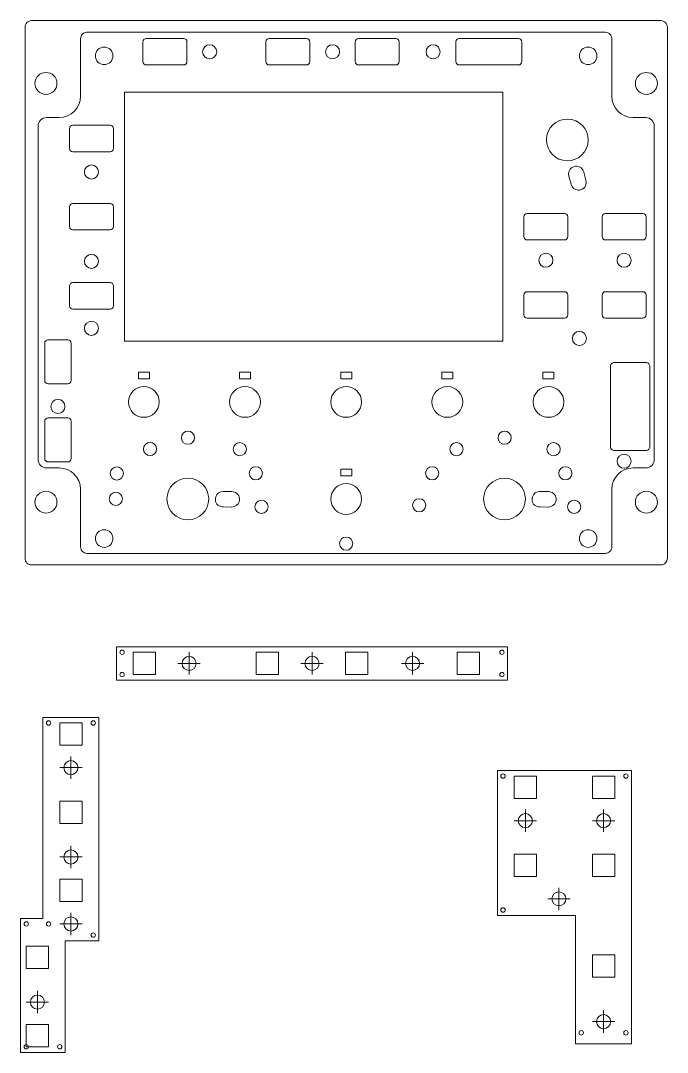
# Model space of a CAD drawing. Header units: millimetres. Extents: x -247 to 664, y -96 to 204.
# Drawn here: x 225.9 to 372.9, y -96.2 to 138.5 of the extents above; entities that cross this region are included whole.
import ezdxf

# ---------------------------------------------------------------- set-up
doc = ezdxf.new("R2010")
doc.units = ezdxf.units.MM
doc.header["$MEASUREMENT"] = 0
doc.layers.add('Master Desktop', color=7, linetype='Continuous', plot=False)

msp = doc.modelspace()

# ---------------------------------------------------------------- linework, layer by layer
at = {"layer": 'Master Desktop', "lineweight": 9}
for points in [[(249.4916, 65.5786), (335.4916, 65.5786), (335.4916, 122.1786), (249.4916, 122.1786), (249.4916, 65.5786)], [(252.6468, 56.9766), (255.1468, 56.9766), (255.1468, 58.4766), (252.6468, 58.4766), (252.6468, 56.9766)], [(275.6468, 56.9766), (278.1468, 56.9766), (278.1468, 58.4766), (275.6468, 58.4766), (275.6468, 56.9766)], [(298.6468, 56.9766), (301.1468, 56.9766), (301.1468, 58.4766), (298.6468, 58.4766), (298.6468, 56.9766)], [(321.6468, 56.9766), (324.1468, 56.9766), (324.1468, 58.4766), (321.6468, 58.4766), (321.6468, 56.9766)], [(344.6468, 56.9766), (347.1468, 56.9766), (347.1468, 58.4766), (344.6468, 58.4766), (344.6468, 56.9766)], [(298.6468, 34.8965), (301.1468, 34.8965), (301.1468, 36.3965), (298.6468, 36.3965), (298.6468, 34.8965)], [(247.6818, -11.5757), (336.5818, -11.5757), (336.5818, -3.9557), (247.6818, -3.9557), (247.6818, -11.5757)], [(251.4918, -10.3057), (256.5718, -10.3057), (256.5718, -5.2257), (251.4918, -5.2257), (251.4918, -10.3057)], [(279.4318, -10.3057), (284.5118, -10.3057), (284.5118, -5.2257), (279.4318, -5.2257), (279.4318, -10.3057)], [(299.7518, -10.3057), (304.8318, -10.3057), (304.8318, -5.2257), (299.7518, -5.2257), (299.7518, -10.3057)], [(325.1518, -10.3057), (330.2318, -10.3057), (330.2318, -5.2257), (325.1518, -5.2257), (325.1518, -10.3057)], [(234.7702, -26.3925), (239.8502, -26.3925), (239.8502, -21.3125), (234.7702, -21.3125), (234.7702, -26.3925)], [(338.0961, -38.4574), (343.1761, -38.4574), (343.1761, -33.3774), (338.0961, -33.3774), (338.0961, -38.4574)], [(355.8761, -38.4574), (360.9561, -38.4574), (360.9561, -33.3774), (355.8761, -33.3774), (355.8761, -38.4574)], [(234.7702, -44.1725), (239.8502, -44.1725), (239.8502, -39.0925), (234.7702, -39.0925), (234.7702, -44.1725)], [(338.0961, -56.2374), (343.1761, -56.2374), (343.1761, -51.1574), (338.0961, -51.1574), (338.0961, -56.2374)], [(355.8761, -56.2374), (360.9561, -56.2374), (360.9561, -51.1574), (355.8761, -51.1574), (355.8761, -56.2374)], [(234.7702, -61.9525), (239.8502, -61.9525), (239.8502, -56.8725), (234.7702, -56.8725), (234.7702, -61.9525)], [(227.1502, -77.1925), (232.2302, -77.1925), (232.2302, -72.1125), (227.1502, -72.1125), (227.1502, -77.1925)], [(355.8761, -79.0974), (360.9561, -79.0974), (360.9561, -74.0174), (355.8761, -74.0174), (355.8761, -79.0974)], [(227.1502, -94.9725), (232.2302, -94.9725), (232.2302, -89.8925), (227.1502, -89.8925), (227.1502, -94.9725)]]:
    msp.add_lwpolyline(points, close=True, dxfattribs=at)
for centre, major_axis, ratio in [((244.8718, 130.4715), (0, 2), 1), ((268.8594, 131.3941), (0, 1.6), 1), ((296.7994, 131.3941), (0, 1.6), 1), ((319.6594, 131.3941), (0, 1.6), 1), ((354.9218, 130.4715), (0, 2), 1), ((231.6344, 124.184), (2.5001, 0), 0.99996), ((368.1594, 124.184), (2.5001, 0), 0.99996), ((241.9778, 104.0386), (0, 1.6), 1), ((241.9778, 83.7186), (0, 1.6), 1), ((345.3037, 83.9568), (0, 1.6), 1), ((363.0837, 83.9568), (0, 1.6), 1), ((241.9778, 68.4786), (0, 1.6), 1), ((352.9237, 66.1768), (0, 1.6), 1), ((253.8969, 51.7266), (3.5001, 0), 0.99997143), ((276.8969, 51.7266), (3.5001, 0), 0.99997143), ((299.8969, 51.7266), (3.5001, 0), 0.99997143), ((322.8969, 51.7266), (3.5001, 0), 0.99997143), ((345.8969, 51.7266), (3.5001, 0), 0.99997143), ((234.3578, 50.6986), (0, 1.6), 1), ((263.9173, 43.5873), (0, 1.5), 1), ((335.9171, 43.5873), (0, 1.5), 1), ((255.2983, 41.0204), (0, 1.5), 1), ((275.698, 40.9679), (0, 1.5), 1), ((324.9898, 40.9679), (0, 1.5), 1), ((347.0561, 40.9679), (0, 1.5), 1), ((363.0837, 38.2368), (0, 1.6), 1), ((247.7577, 35.4642), (0, 1.5), 1), ((279.3491, 35.4912), (0, 1.5), 1), ((319.4601, 35.4912), (0, 1.5), 1), ((349.7285, 35.4912), (0, 1.5), 1), ((263.8969, 29.6464), (0, 4.7501), 0.99997895), ((299.8969, 29.6465), (3.5001, 0), 0.99997143), ((335.8968, 29.6464), (0, 4.7501), 0.99997895), ((231.6344, 28.934), (2.5001, 0), 0.99996), ((247.5195, 29.6698), (0, 1.5), 1), ((368.1594, 28.934), (2.5001, 0), 0.99996), ((280.639, 27.8544), (0, 1.5), 1), ((316.4831, 28.2178), (0, 1.5), 1), ((351.7438, 27.8544), (0, 1.5), 1), ((244.8718, 20.6465), (0, 2), 1), ((354.9218, 20.6465), (0, 2), 1), ((299.8968, 19.4979), (0, 1.5), 1), ((264.1918, -7.7657), (0, 1.6), 1), ((292.1318, -7.7657), (0, 1.6), 1), ((314.9918, -7.7657), (0, 1.6), 1), ((340.6361, -43.5374), (0, 1.6), 1), ((358.4161, -43.5374), (0, 1.6), 1), ((348.2561, -61.3174), (0, 1.6), 1), ((358.4161, -89.2574), (0, 1.6), 1)]:
    msp.add_ellipse(centre, major_axis=major_axis, ratio=ratio, dxfattribs=at)
at = {"layer": 'Master Desktop', "color": 30, "lineweight": 9}
for centre, major_axis in [((248.9518, -5.2257), (0, 0.5)), ((335.3118, -5.2257), (0, 0.5)), ((248.9518, -10.3057), (0, 0.5)), ((335.3118, -10.3057), (0, 0.5)), ((237.3102, -31.4725), (0, 1.6)), ((237.3102, -51.7925), (0, 1.6)), ((237.3102, -67.0325), (0, 1.6)), ((229.6902, -84.8125), (0, 1.6))]:
    msp.add_ellipse(centre, major_axis=major_axis, ratio=1, dxfattribs=at)
at = {"layer": 'Master Desktop', "lineweight": 9}
for points, knots in [([(372.9218, 136.9715), (372.9215, 137.3696), (372.7631, 137.7512), (372.4815, 138.0325), (372.4815, 138.0325), (372.1998, 138.3138), (371.8198, 138.4717), (371.4218, 138.4715), (371.4218, 138.4715), (371.4218, 138.4715), (228.3718, 138.4715), (228.3718, 138.4715), (228.3718, 138.4715), (227.9737, 138.4712), (227.592, 138.3128), (227.3107, 138.0312), (227.3107, 138.0312), (227.0294, 137.7495), (226.8715, 137.3696), (226.8718, 136.9715), (226.8718, 136.9715), (226.8718, 136.9715), (226.8718, 16.1465), (226.8718, 16.1465), (226.8718, 16.1465), (226.872, 15.7484), (227.0304, 15.3667), (227.3121, 15.0854), (227.3121, 15.0854), (227.5937, 14.8041), (227.9737, 14.6462), (228.3718, 14.6465), (228.3718, 14.6465), (228.3718, 14.6465), (371.4218, 14.6465), (371.4218, 14.6465), (371.4218, 14.6465), (371.8198, 14.6467), (372.2015, 14.8051), (372.4828, 15.0868), (372.4828, 15.0868), (372.7641, 15.3684), (372.922, 15.7484), (372.9218, 16.1465), (372.9218, 16.1465), (372.9218, 16.1465), (372.9218, 136.9715), (372.9218, 136.9715)], [0, 0, 0, 0, 0.07692308, 0.07692308, 0.07692308, 0.07692308, 0.15384615, 0.15384615, 0.15384615, 0.15384615, 0.23076923, 0.23076923, 0.23076923, 0.23076923, 0.30769231, 0.30769231, 0.30769231, 0.30769231, 0.38461538, 0.38461538, 0.38461538, 0.38461538, 0.46153846, 0.46153846, 0.46153846, 0.46153846, 0.53846154, 0.53846154, 0.53846154, 0.53846154, 0.61538462, 0.61538462, 0.61538462, 0.61538462, 0.69230769, 0.69230769, 0.69230769, 0.69230769, 0.76923077, 0.76923077, 0.76923077, 0.76923077, 0.84615385, 0.84615385, 0.84615385, 0.84615385, 1, 1, 1, 1]), ([(254.4494, 134.3941), (254.4494, 134.3941), (262.9494, 134.3941), (262.9494, 134.3941), (262.9494, 134.3941), (263.3619, 134.3941), (263.6994, 134.0566), (263.6994, 133.6441), (263.6994, 133.6441), (263.6994, 133.6441), (263.6994, 129.1441), (263.6994, 129.1441), (263.6994, 129.1441), (263.6994, 128.7316), (263.3619, 128.3941), (262.9494, 128.3941), (262.9494, 128.3941), (262.9494, 128.3941), (254.4494, 128.3941), (254.4494, 128.3941), (254.4494, 128.3941), (254.0369, 128.3941), (253.6994, 128.7316), (253.6994, 129.1441), (253.6994, 129.1441), (253.6994, 129.1441), (253.6994, 133.6441), (253.6994, 133.6441), (253.6994, 133.6441), (253.6994, 134.0566), (254.0369, 134.3941), (254.4494, 134.3941)], [0, 0, 0, 0, 0.11111111, 0.11111111, 0.11111111, 0.11111111, 0.22222222, 0.22222222, 0.22222222, 0.22222222, 0.33333333, 0.33333333, 0.33333333, 0.33333333, 0.44444444, 0.44444444, 0.44444444, 0.44444444, 0.55555556, 0.55555556, 0.55555556, 0.55555556, 0.66666667, 0.66666667, 0.66666667, 0.66666667, 0.77777778, 0.77777778, 0.77777778, 0.77777778, 1, 1, 1, 1]), ([(282.3894, 134.3941), (282.3894, 134.3941), (290.8894, 134.3941), (290.8894, 134.3941), (290.8894, 134.3941), (291.3019, 134.3941), (291.6394, 134.0566), (291.6394, 133.6441), (291.6394, 133.6441), (291.6394, 133.6441), (291.6394, 129.1441), (291.6394, 129.1441), (291.6394, 129.1441), (291.6394, 128.7316), (291.3019, 128.3941), (290.8894, 128.3941), (290.8894, 128.3941), (290.8894, 128.3941), (282.3894, 128.3941), (282.3894, 128.3941), (282.3894, 128.3941), (281.9769, 128.3941), (281.6394, 128.7316), (281.6394, 129.1441), (281.6394, 129.1441), (281.6394, 129.1441), (281.6394, 133.6441), (281.6394, 133.6441), (281.6394, 133.6441), (281.6394, 134.0566), (281.9769, 134.3941), (282.3894, 134.3941)], [0, 0, 0, 0, 0.11111111, 0.11111111, 0.11111111, 0.11111111, 0.22222222, 0.22222222, 0.22222222, 0.22222222, 0.33333333, 0.33333333, 0.33333333, 0.33333333, 0.44444444, 0.44444444, 0.44444444, 0.44444444, 0.55555556, 0.55555556, 0.55555556, 0.55555556, 0.66666667, 0.66666667, 0.66666667, 0.66666667, 0.77777778, 0.77777778, 0.77777778, 0.77777778, 1, 1, 1, 1]), ([(302.7095, 134.3941), (302.7095, 134.3941), (311.2095, 134.3941), (311.2095, 134.3941), (311.2095, 134.3941), (311.622, 134.3941), (311.9595, 134.0566), (311.9595, 133.6441), (311.9595, 133.6441), (311.9595, 133.6441), (311.9595, 129.1441), (311.9595, 129.1441), (311.9595, 129.1441), (311.9595, 128.7316), (311.622, 128.3941), (311.2095, 128.3941), (311.2095, 128.3941), (311.2095, 128.3941), (302.7095, 128.3941), (302.7095, 128.3941), (302.7095, 128.3941), (302.297, 128.3941), (301.9595, 128.7316), (301.9595, 129.1441), (301.9595, 129.1441), (301.9595, 129.1441), (301.9595, 133.6441), (301.9595, 133.6441), (301.9595, 133.6441), (301.9595, 134.0566), (302.297, 134.3941), (302.7095, 134.3941)], [0, 0, 0, 0, 0.11111111, 0.11111111, 0.11111111, 0.11111111, 0.22222222, 0.22222222, 0.22222222, 0.22222222, 0.33333333, 0.33333333, 0.33333333, 0.33333333, 0.44444444, 0.44444444, 0.44444444, 0.44444444, 0.55555556, 0.55555556, 0.55555556, 0.55555556, 0.66666667, 0.66666667, 0.66666667, 0.66666667, 0.77777778, 0.77777778, 0.77777778, 0.77777778, 1, 1, 1, 1]), ([(330.5694, 134.3941), (330.5694, 134.3941), (334.0694, 134.3941), (334.0694, 134.3941), (334.0694, 134.3941), (334.0694, 134.3941), (339.0694, 134.3941), (339.0694, 134.3941), (339.0694, 134.3941), (339.4819, 134.3941), (339.8194, 134.0566), (339.8194, 133.6441), (339.8194, 133.6441), (339.8194, 133.6441), (339.8194, 129.1441), (339.8194, 129.1441), (339.8194, 129.1441), (339.8194, 128.7316), (339.4819, 128.3941), (339.0694, 128.3941), (339.0694, 128.3941), (339.0694, 128.3941), (334.0694, 128.3941), (334.0694, 128.3941), (334.0694, 128.3941), (334.0694, 128.3941), (330.5694, 128.3941), (330.5694, 128.3941), (330.5694, 128.3941), (330.5694, 128.3941), (325.5694, 128.3941), (325.5694, 128.3941), (325.5694, 128.3941), (325.1569, 128.3941), (324.8194, 128.7316), (324.8194, 129.1441), (324.8194, 129.1441), (324.8194, 129.1441), (324.8194, 133.6441), (324.8194, 133.6441), (324.8194, 133.6441), (324.8194, 134.0566), (325.1569, 134.3941), (325.5694, 134.3941), (325.5694, 134.3941), (325.5694, 134.3941), (330.5694, 134.3941), (330.5694, 134.3941)], [0, 0, 0, 0, 0.07692308, 0.07692308, 0.07692308, 0.07692308, 0.15384615, 0.15384615, 0.15384615, 0.15384615, 0.23076923, 0.23076923, 0.23076923, 0.23076923, 0.30769231, 0.30769231, 0.30769231, 0.30769231, 0.38461538, 0.38461538, 0.38461538, 0.38461538, 0.46153846, 0.46153846, 0.46153846, 0.46153846, 0.53846154, 0.53846154, 0.53846154, 0.53846154, 0.61538462, 0.61538462, 0.61538462, 0.61538462, 0.69230769, 0.69230769, 0.69230769, 0.69230769, 0.76923077, 0.76923077, 0.76923077, 0.76923077, 0.84615385, 0.84615385, 0.84615385, 0.84615385, 1, 1, 1, 1]), ([(354.9418, 111.2661), (354.9021, 108.6431), (352.7434, 106.5488), (350.1204, 106.5885), (350.1204, 106.5885), (347.4974, 106.6282), (345.4031, 108.7869), (345.4428, 111.4099), (345.4428, 111.4099), (345.4825, 114.0329), (347.6412, 116.1272), (350.2642, 116.0875), (350.2642, 116.0875), (352.8872, 116.0478), (354.9815, 113.8891), (354.9418, 111.2661)], [0, 0, 0, 0, 0.2, 0.2, 0.2, 0.2, 0.4, 0.4, 0.4, 0.4, 0.6, 0.6, 0.6, 0.6, 1, 1, 1, 1]), ([(246.2278, 114.6586), (246.2278, 114.6586), (237.7278, 114.6586), (237.7278, 114.6586), (237.7278, 114.6586), (237.3153, 114.6586), (236.9778, 114.3211), (236.9778, 113.9086), (236.9778, 113.9086), (236.9778, 113.9086), (236.9778, 109.4086), (236.9778, 109.4086), (236.9778, 109.4086), (236.9778, 108.9961), (237.3153, 108.6586), (237.7278, 108.6586), (237.7278, 108.6586), (237.7278, 108.6586), (246.2278, 108.6586), (246.2278, 108.6586), (246.2278, 108.6586), (246.6403, 108.6586), (246.9778, 108.9961), (246.9778, 109.4086), (246.9778, 109.4086), (246.9778, 109.4086), (246.9778, 113.9086), (246.9778, 113.9086), (246.9778, 113.9086), (246.9778, 114.3211), (246.6403, 114.6586), (246.2278, 114.6586)], [0, 0, 0, 0, 0.11111111, 0.11111111, 0.11111111, 0.11111111, 0.22222222, 0.22222222, 0.22222222, 0.22222222, 0.33333333, 0.33333333, 0.33333333, 0.33333333, 0.44444444, 0.44444444, 0.44444444, 0.44444444, 0.55555556, 0.55555556, 0.55555556, 0.55555556, 0.66666667, 0.66666667, 0.66666667, 0.66666667, 0.77777778, 0.77777778, 0.77777778, 0.77777778, 1, 1, 1, 1]), ([(354.4715, 101.5749), (354.4226, 100.6097), (353.6004, 99.8669), (352.6351, 99.9158), (352.6351, 99.9158), (351.8537, 99.9554), (351.2181, 100.5018), (351.0307, 101.2207), (351.0307, 101.2207), (351.0267, 101.2341), (351.0234, 101.2476), (351.0202, 101.2611), (351.0202, 101.2611), (351.0202, 101.2611), (350.5363, 103.1105), (350.5363, 103.1105), (350.5363, 103.1105), (350.5321, 103.1254), (350.5279, 103.1404), (350.524, 103.1554), (350.524, 103.1554), (350.4798, 103.3246), (350.4604, 103.5032), (350.4697, 103.687), (350.4697, 103.687), (350.5187, 104.6523), (351.3409, 105.3951), (352.3061, 105.3461), (352.3061, 105.3461), (353.0875, 105.3065), (353.7231, 104.7602), (353.9106, 104.0414), (353.9106, 104.0414), (353.9138, 104.0302), (353.9167, 104.019), (353.9194, 104.0077), (353.9194, 104.0077), (353.9194, 104.0077), (354.4074, 102.1425), (354.4074, 102.1425), (354.4074, 102.1425), (354.4109, 102.1306), (354.4141, 102.1186), (354.4173, 102.1066), (354.4173, 102.1066), (354.4615, 101.9375), (354.4808, 101.7588), (354.4715, 101.5749)], [0, 0, 0, 0, 0.07692308, 0.07692308, 0.07692308, 0.07692308, 0.15384615, 0.15384615, 0.15384615, 0.15384615, 0.23076923, 0.23076923, 0.23076923, 0.23076923, 0.30769231, 0.30769231, 0.30769231, 0.30769231, 0.38461538, 0.38461538, 0.38461538, 0.38461538, 0.46153846, 0.46153846, 0.46153846, 0.46153846, 0.53846154, 0.53846154, 0.53846154, 0.53846154, 0.61538462, 0.61538462, 0.61538462, 0.61538462, 0.69230769, 0.69230769, 0.69230769, 0.69230769, 0.76923077, 0.76923077, 0.76923077, 0.76923077, 0.84615385, 0.84615385, 0.84615385, 0.84615385, 1, 1, 1, 1]), ([(246.2278, 96.8786), (246.2278, 96.8786), (237.7278, 96.8786), (237.7278, 96.8786), (237.7278, 96.8786), (237.3153, 96.8786), (236.9778, 96.5411), (236.9778, 96.1286), (236.9778, 96.1286), (236.9778, 96.1286), (236.9778, 91.6286), (236.9778, 91.6286), (236.9778, 91.6286), (236.9778, 91.2161), (237.3153, 90.8786), (237.7278, 90.8786), (237.7278, 90.8786), (237.7278, 90.8786), (246.2278, 90.8786), (246.2278, 90.8786), (246.2278, 90.8786), (246.6403, 90.8786), (246.9778, 91.2161), (246.9778, 91.6286), (246.9778, 91.6286), (246.9778, 91.6286), (246.9778, 96.1286), (246.9778, 96.1286), (246.9778, 96.1286), (246.9778, 96.5411), (246.6403, 96.8786), (246.2278, 96.8786)], [0, 0, 0, 0, 0.11111111, 0.11111111, 0.11111111, 0.11111111, 0.22222222, 0.22222222, 0.22222222, 0.22222222, 0.33333333, 0.33333333, 0.33333333, 0.33333333, 0.44444444, 0.44444444, 0.44444444, 0.44444444, 0.55555556, 0.55555556, 0.55555556, 0.55555556, 0.66666667, 0.66666667, 0.66666667, 0.66666667, 0.77777778, 0.77777778, 0.77777778, 0.77777778, 1, 1, 1, 1]), ([(341.0537, 94.5768), (341.0537, 94.5768), (349.5537, 94.5768), (349.5537, 94.5768), (349.5537, 94.5768), (349.9662, 94.5768), (350.3037, 94.2393), (350.3037, 93.8268), (350.3037, 93.8268), (350.3037, 93.8268), (350.3037, 89.3268), (350.3037, 89.3268), (350.3037, 89.3268), (350.3037, 88.9143), (349.9662, 88.5768), (349.5537, 88.5768), (349.5537, 88.5768), (349.5537, 88.5768), (341.0537, 88.5768), (341.0537, 88.5768), (341.0537, 88.5768), (340.6412, 88.5768), (340.3037, 88.9143), (340.3037, 89.3268), (340.3037, 89.3268), (340.3037, 89.3268), (340.3037, 93.8268), (340.3037, 93.8268), (340.3037, 93.8268), (340.3037, 94.2393), (340.6412, 94.5768), (341.0537, 94.5768)], [0, 0, 0, 0, 0.11111111, 0.11111111, 0.11111111, 0.11111111, 0.22222222, 0.22222222, 0.22222222, 0.22222222, 0.33333333, 0.33333333, 0.33333333, 0.33333333, 0.44444444, 0.44444444, 0.44444444, 0.44444444, 0.55555556, 0.55555556, 0.55555556, 0.55555556, 0.66666667, 0.66666667, 0.66666667, 0.66666667, 0.77777778, 0.77777778, 0.77777778, 0.77777778, 1, 1, 1, 1]), ([(358.8337, 94.5768), (358.8337, 94.5768), (367.3337, 94.5768), (367.3337, 94.5768), (367.3337, 94.5768), (367.7462, 94.5768), (368.0837, 94.2393), (368.0837, 93.8268), (368.0837, 93.8268), (368.0837, 93.8268), (368.0837, 89.3268), (368.0837, 89.3268), (368.0837, 89.3268), (368.0837, 88.9143), (367.7462, 88.5768), (367.3337, 88.5768), (367.3337, 88.5768), (367.3337, 88.5768), (358.8337, 88.5768), (358.8337, 88.5768), (358.8337, 88.5768), (358.4212, 88.5768), (358.0837, 88.9143), (358.0837, 89.3268), (358.0837, 89.3268), (358.0837, 89.3268), (358.0837, 93.8268), (358.0837, 93.8268), (358.0837, 93.8268), (358.0837, 94.2393), (358.4212, 94.5768), (358.8337, 94.5768)], [0, 0, 0, 0, 0.11111111, 0.11111111, 0.11111111, 0.11111111, 0.22222222, 0.22222222, 0.22222222, 0.22222222, 0.33333333, 0.33333333, 0.33333333, 0.33333333, 0.44444444, 0.44444444, 0.44444444, 0.44444444, 0.55555556, 0.55555556, 0.55555556, 0.55555556, 0.66666667, 0.66666667, 0.66666667, 0.66666667, 0.77777778, 0.77777778, 0.77777778, 0.77777778, 1, 1, 1, 1]), ([(246.2278, 78.8606), (246.2278, 78.8606), (237.7278, 78.8606), (237.7278, 78.8606), (237.7278, 78.8606), (237.3153, 78.8606), (236.9778, 78.5231), (236.9778, 78.1106), (236.9778, 78.1106), (236.9778, 78.1106), (236.9778, 73.6106), (236.9778, 73.6106), (236.9778, 73.6106), (236.9778, 73.1981), (237.3153, 72.8606), (237.7278, 72.8606), (237.7278, 72.8606), (237.7278, 72.8606), (246.2278, 72.8606), (246.2278, 72.8606), (246.2278, 72.8606), (246.6403, 72.8606), (246.9778, 73.1981), (246.9778, 73.6106), (246.9778, 73.6106), (246.9778, 73.6106), (246.9778, 78.1106), (246.9778, 78.1106), (246.9778, 78.1106), (246.9778, 78.5231), (246.6403, 78.8606), (246.2278, 78.8606)], [0, 0, 0, 0, 0.11111111, 0.11111111, 0.11111111, 0.11111111, 0.22222222, 0.22222222, 0.22222222, 0.22222222, 0.33333333, 0.33333333, 0.33333333, 0.33333333, 0.44444444, 0.44444444, 0.44444444, 0.44444444, 0.55555556, 0.55555556, 0.55555556, 0.55555556, 0.66666667, 0.66666667, 0.66666667, 0.66666667, 0.77777778, 0.77777778, 0.77777778, 0.77777778, 1, 1, 1, 1]), ([(341.0537, 76.7968), (341.0537, 76.7968), (349.5537, 76.7968), (349.5537, 76.7968), (349.5537, 76.7968), (349.9662, 76.7968), (350.3037, 76.4593), (350.3037, 76.0468), (350.3037, 76.0468), (350.3037, 76.0468), (350.3037, 71.5468), (350.3037, 71.5468), (350.3037, 71.5468), (350.3037, 71.1343), (349.9662, 70.7968), (349.5537, 70.7968), (349.5537, 70.7968), (349.5537, 70.7968), (341.0537, 70.7968), (341.0537, 70.7968), (341.0537, 70.7968), (340.6412, 70.7968), (340.3037, 71.1343), (340.3037, 71.5468), (340.3037, 71.5468), (340.3037, 71.5468), (340.3037, 76.0468), (340.3037, 76.0468), (340.3037, 76.0468), (340.3037, 76.4593), (340.6412, 76.7968), (341.0537, 76.7968)], [0, 0, 0, 0, 0.11111111, 0.11111111, 0.11111111, 0.11111111, 0.22222222, 0.22222222, 0.22222222, 0.22222222, 0.33333333, 0.33333333, 0.33333333, 0.33333333, 0.44444444, 0.44444444, 0.44444444, 0.44444444, 0.55555556, 0.55555556, 0.55555556, 0.55555556, 0.66666667, 0.66666667, 0.66666667, 0.66666667, 0.77777778, 0.77777778, 0.77777778, 0.77777778, 1, 1, 1, 1]), ([(358.8337, 76.7968), (358.8337, 76.7968), (367.3337, 76.7968), (367.3337, 76.7968), (367.3337, 76.7968), (367.7462, 76.7968), (368.0837, 76.4593), (368.0837, 76.0468), (368.0837, 76.0468), (368.0837, 76.0468), (368.0837, 71.5468), (368.0837, 71.5468), (368.0837, 71.5468), (368.0837, 71.1343), (367.7462, 70.7968), (367.3337, 70.7968), (367.3337, 70.7968), (367.3337, 70.7968), (358.8337, 70.7968), (358.8337, 70.7968), (358.8337, 70.7968), (358.4212, 70.7968), (358.0837, 71.1343), (358.0837, 71.5468), (358.0837, 71.5468), (358.0837, 71.5468), (358.0837, 76.0468), (358.0837, 76.0468), (358.0837, 76.0468), (358.0837, 76.4593), (358.4212, 76.7968), (358.8337, 76.7968)], [0, 0, 0, 0, 0.11111111, 0.11111111, 0.11111111, 0.11111111, 0.22222222, 0.22222222, 0.22222222, 0.22222222, 0.33333333, 0.33333333, 0.33333333, 0.33333333, 0.44444444, 0.44444444, 0.44444444, 0.44444444, 0.55555556, 0.55555556, 0.55555556, 0.55555556, 0.66666667, 0.66666667, 0.66666667, 0.66666667, 0.77777778, 0.77777778, 0.77777778, 0.77777778, 1, 1, 1, 1]), ([(231.3578, 65.1086), (231.3578, 65.1086), (231.3578, 56.6086), (231.3578, 56.6086), (231.3578, 56.6086), (231.3578, 56.1961), (231.6953, 55.8586), (232.1078, 55.8586), (232.1078, 55.8586), (232.1078, 55.8586), (236.6078, 55.8586), (236.6078, 55.8586), (236.6078, 55.8586), (237.0203, 55.8586), (237.3578, 56.1961), (237.3578, 56.6086), (237.3578, 56.6086), (237.3578, 56.6086), (237.3578, 65.1086), (237.3578, 65.1086), (237.3578, 65.1086), (237.3578, 65.5211), (237.0203, 65.8586), (236.6078, 65.8586), (236.6078, 65.8586), (236.6078, 65.8586), (232.1078, 65.8586), (232.1078, 65.8586), (232.1078, 65.8586), (231.6953, 65.8586), (231.3578, 65.5211), (231.3578, 65.1086)], [0, 0, 0, 0, 0.11111111, 0.11111111, 0.11111111, 0.11111111, 0.22222222, 0.22222222, 0.22222222, 0.22222222, 0.33333333, 0.33333333, 0.33333333, 0.33333333, 0.44444444, 0.44444444, 0.44444444, 0.44444444, 0.55555556, 0.55555556, 0.55555556, 0.55555556, 0.66666667, 0.66666667, 0.66666667, 0.66666667, 0.77777778, 0.77777778, 0.77777778, 0.77777778, 1, 1, 1, 1]), ([(368.102, 40.6862), (368.102, 40.6862), (360.8164, 40.6862), (360.8164, 40.6862), (360.8164, 40.6862), (360.5893, 40.6861), (360.3713, 40.7839), (360.2106, 40.9581), (360.2106, 40.9581), (360.0498, 41.1323), (359.9595, 41.3699), (359.9593, 41.6164), (359.9593, 41.6164), (359.9593, 41.6164), (359.9593, 59.7558), (359.9593, 59.7558), (359.9593, 59.7558), (359.9592, 60.0024), (360.0493, 60.2388), (360.2098, 60.4134), (360.2098, 60.4134), (360.3704, 60.5878), (360.5893, 60.6859), (360.8164, 60.686), (360.8164, 60.686), (360.8164, 60.686), (368.102, 60.686), (368.102, 60.686), (368.102, 60.686), (368.3292, 60.6862), (368.5471, 60.5884), (368.7079, 60.4142), (368.7079, 60.4142), (368.8686, 60.24), (368.959, 60.0024), (368.9591, 59.7558), (368.9591, 59.7558), (368.9591, 59.7558), (368.9591, 41.6164), (368.9591, 41.6164), (368.9591, 41.6164), (368.9593, 41.3699), (368.8692, 41.1334), (368.7087, 40.9589), (368.7087, 40.9589), (368.5481, 40.7845), (368.3292, 40.6864), (368.102, 40.6862)], [0, 0, 0, 0, 0.07692308, 0.07692308, 0.07692308, 0.07692308, 0.15384615, 0.15384615, 0.15384615, 0.15384615, 0.23076923, 0.23076923, 0.23076923, 0.23076923, 0.30769231, 0.30769231, 0.30769231, 0.30769231, 0.38461538, 0.38461538, 0.38461538, 0.38461538, 0.46153846, 0.46153846, 0.46153846, 0.46153846, 0.53846154, 0.53846154, 0.53846154, 0.53846154, 0.61538462, 0.61538462, 0.61538462, 0.61538462, 0.69230769, 0.69230769, 0.69230769, 0.69230769, 0.76923077, 0.76923077, 0.76923077, 0.76923077, 0.84615385, 0.84615385, 0.84615385, 0.84615385, 1, 1, 1, 1]), ([(231.3578, 38.8286), (231.3578, 38.8286), (231.3578, 47.3286), (231.3578, 47.3286), (231.3578, 47.3286), (231.3578, 47.7411), (231.6953, 48.0786), (232.1078, 48.0786), (232.1078, 48.0786), (232.1078, 48.0786), (236.6078, 48.0786), (236.6078, 48.0786), (236.6078, 48.0786), (237.0203, 48.0786), (237.3578, 47.7411), (237.3578, 47.3286), (237.3578, 47.3286), (237.3578, 47.3286), (237.3578, 38.8286), (237.3578, 38.8286), (237.3578, 38.8286), (237.3578, 38.4161), (237.0203, 38.0786), (236.6078, 38.0786), (236.6078, 38.0786), (236.6078, 38.0786), (232.1078, 38.0786), (232.1078, 38.0786), (232.1078, 38.0786), (231.6953, 38.0786), (231.3578, 38.4161), (231.3578, 38.8286)], [0, 0, 0, 0, 0.11111111, 0.11111111, 0.11111111, 0.11111111, 0.22222222, 0.22222222, 0.22222222, 0.22222222, 0.33333333, 0.33333333, 0.33333333, 0.33333333, 0.44444444, 0.44444444, 0.44444444, 0.44444444, 0.55555556, 0.55555556, 0.55555556, 0.55555556, 0.66666667, 0.66666667, 0.66666667, 0.66666667, 0.77777778, 0.77777778, 0.77777778, 0.77777778, 1, 1, 1, 1]), ([(274.4376, 31.235), (275.3568, 30.9363), (275.8598, 29.949), (275.5611, 29.0298), (275.5611, 29.0298), (275.3193, 28.2857), (274.6262, 27.8143), (273.8833, 27.8207), (273.8833, 27.8207), (273.8694, 27.8203), (273.8555, 27.8206), (273.8416, 27.8211), (273.8416, 27.8211), (273.8416, 27.8211), (271.93, 27.8356), (271.93, 27.8356), (271.93, 27.8356), (271.9145, 27.8354), (271.899, 27.8353), (271.8834, 27.8354), (271.8834, 27.8354), (271.7086, 27.8368), (271.5311, 27.8646), (271.356, 27.9215), (271.356, 27.9215), (270.4368, 28.2202), (269.9338, 29.2075), (270.2325, 30.1267), (270.2325, 30.1267), (270.4743, 30.8708), (271.1673, 31.3421), (271.9101, 31.3359), (271.9101, 31.3359), (271.9218, 31.3361), (271.9334, 31.3359), (271.945, 31.3356), (271.945, 31.3356), (271.945, 31.3356), (273.8729, 31.3209), (273.8729, 31.3209), (273.8729, 31.3209), (273.8853, 31.3212), (273.8977, 31.3211), (273.9102, 31.3211), (273.9102, 31.3211), (274.0849, 31.3197), (274.2625, 31.2919), (274.4376, 31.235)], [0, 0, 0, 0, 0.07692308, 0.07692308, 0.07692308, 0.07692308, 0.15384615, 0.15384615, 0.15384615, 0.15384615, 0.23076923, 0.23076923, 0.23076923, 0.23076923, 0.30769231, 0.30769231, 0.30769231, 0.30769231, 0.38461538, 0.38461538, 0.38461538, 0.38461538, 0.46153846, 0.46153846, 0.46153846, 0.46153846, 0.53846154, 0.53846154, 0.53846154, 0.53846154, 0.61538462, 0.61538462, 0.61538462, 0.61538462, 0.69230769, 0.69230769, 0.69230769, 0.69230769, 0.76923077, 0.76923077, 0.76923077, 0.76923077, 0.84615385, 0.84615385, 0.84615385, 0.84615385, 1, 1, 1, 1]), ([(346.4375, 31.235), (347.3567, 30.9363), (347.8597, 29.949), (347.561, 29.0298), (347.561, 29.0298), (347.3192, 28.2857), (346.6261, 27.8143), (345.8832, 27.8207), (345.8832, 27.8207), (345.8693, 27.8203), (345.8554, 27.8206), (345.8415, 27.8211), (345.8415, 27.8211), (345.8415, 27.8211), (343.9299, 27.8356), (343.9299, 27.8356), (343.9299, 27.8356), (343.9144, 27.8354), (343.8989, 27.8353), (343.8833, 27.8354), (343.8833, 27.8354), (343.7085, 27.8368), (343.531, 27.8646), (343.3559, 27.9215), (343.3559, 27.9215), (342.4367, 28.2202), (341.9337, 29.2075), (342.2324, 30.1267), (342.2324, 30.1267), (342.4742, 30.8708), (343.1672, 31.3421), (343.91, 31.3359), (343.91, 31.3359), (343.9217, 31.3361), (343.9333, 31.3359), (343.9449, 31.3356), (343.9449, 31.3356), (343.9449, 31.3356), (345.8728, 31.3209), (345.8728, 31.3209), (345.8728, 31.3209), (345.8852, 31.3212), (345.8976, 31.3211), (345.9101, 31.3211), (345.9101, 31.3211), (346.0848, 31.3197), (346.2624, 31.2919), (346.4375, 31.235)], [0, 0, 0, 0, 0.07692308, 0.07692308, 0.07692308, 0.07692308, 0.15384615, 0.15384615, 0.15384615, 0.15384615, 0.23076923, 0.23076923, 0.23076923, 0.23076923, 0.30769231, 0.30769231, 0.30769231, 0.30769231, 0.38461538, 0.38461538, 0.38461538, 0.38461538, 0.46153846, 0.46153846, 0.46153846, 0.46153846, 0.53846154, 0.53846154, 0.53846154, 0.53846154, 0.61538462, 0.61538462, 0.61538462, 0.61538462, 0.69230769, 0.69230769, 0.69230769, 0.69230769, 0.76923077, 0.76923077, 0.76923077, 0.76923077, 0.84615385, 0.84615385, 0.84615385, 0.84615385, 1, 1, 1, 1]), ([(230.9602, -20.0425), (230.9602, -20.0425), (243.6602, -20.0425), (243.6602, -20.0425), (243.6602, -20.0425), (243.6602, -20.0425), (243.6602, -70.8425), (243.6602, -70.8425), (243.6602, -70.8425), (243.6602, -70.8425), (236.0402, -70.8425), (236.0402, -70.8425), (236.0402, -70.8425), (236.0402, -70.8425), (236.0402, -96.2425), (236.0402, -96.2425), (236.0402, -96.2425), (236.0402, -96.2425), (225.8802, -96.2425), (225.8802, -96.2425), (225.8802, -96.2425), (225.8802, -96.2425), (225.8802, -65.7625), (225.8802, -65.7625), (225.8802, -65.7625), (225.8802, -65.7625), (230.9602, -65.7625), (230.9602, -65.7625), (230.9602, -65.7625), (230.9602, -65.7625), (230.9602, -20.0425), (230.9602, -20.0425)], [0, 0, 0, 0, 0.11111111, 0.11111111, 0.11111111, 0.11111111, 0.22222222, 0.22222222, 0.22222222, 0.22222222, 0.33333333, 0.33333333, 0.33333333, 0.33333333, 0.44444444, 0.44444444, 0.44444444, 0.44444444, 0.55555556, 0.55555556, 0.55555556, 0.55555556, 0.66666667, 0.66666667, 0.66666667, 0.66666667, 0.77777778, 0.77777778, 0.77777778, 0.77777778, 1, 1, 1, 1]), ([(334.2861, -32.1074), (334.2861, -32.1074), (364.7661, -32.1074), (364.7661, -32.1074), (364.7661, -32.1074), (364.7661, -32.1074), (364.7661, -94.3374), (364.7661, -94.3374), (364.7661, -94.3374), (364.7661, -94.3374), (352.0661, -94.3374), (352.0661, -94.3374), (352.0661, -94.3374), (352.0661, -94.3374), (352.0661, -65.1274), (352.0661, -65.1274), (352.0661, -65.1274), (352.0661, -65.1274), (334.2861, -65.1274), (334.2861, -65.1274), (334.2861, -65.1274), (334.2861, -65.1274), (334.2861, -32.1074), (334.2861, -32.1074)], [0, 0, 0, 0, 0.14285714, 0.14285714, 0.14285714, 0.14285714, 0.28571429, 0.28571429, 0.28571429, 0.28571429, 0.42857143, 0.42857143, 0.42857143, 0.42857143, 0.57142857, 0.57142857, 0.57142857, 0.57142857, 0.71428571, 0.71428571, 0.71428571, 0.71428571, 1, 1, 1, 1])]:
    msp.add_open_spline(points, degree=3, knots=knots, dxfattribs=at)
at = {"layer": 'Master Desktop', "color": 30, "lineweight": 9}
for points, knots in [([(240.9572, 135.838), (240.9572, 135.838), (358.8364, 135.838), (358.8364, 135.838), (358.8364, 135.838), (359.2226, 135.8378), (359.5927, 135.6842), (359.8656, 135.411), (359.8656, 135.411), (360.1386, 135.1378), (360.2916, 134.7692), (360.2914, 134.383), (360.2914, 134.383), (360.2914, 134.383), (360.2914, 121.2517), (360.2914, 121.2517), (360.2914, 121.2517), (360.2914, 118.5842), (362.4739, 116.4017), (365.1414, 116.4017), (365.1414, 116.4017), (365.1414, 116.4017), (368.0151, 116.4017), (368.0151, 116.4017), (368.0151, 116.4017), (369.0821, 116.4017), (369.9551, 115.5287), (369.9551, 114.4617), (369.9551, 114.4617), (369.9551, 114.4617), (369.9551, 97.0032), (369.9551, 97.0032), (369.9551, 97.0032), (369.9551, 97.0027), (369.9551, 97.0022), (369.9551, 97.0017), (369.9551, 97.0017), (369.9551, 97.0017), (369.9551, 56.1163), (369.9551, 56.1163), (369.9551, 56.1163), (369.9551, 56.1163), (369.9551, 41.5678), (369.9551, 41.5678), (369.9551, 41.5678), (369.9551, 41.5673), (369.9551, 41.5668), (369.9551, 41.5663), (369.9551, 41.5663), (369.9551, 41.5663), (369.9551, 38.6563), (369.9551, 38.6563), (369.9551, 38.6563), (369.9551, 37.5893), (369.0821, 36.7163), (368.0151, 36.7163), (368.0151, 36.7163), (368.0151, 36.7163), (365.1414, 36.7163), (365.1414, 36.7163), (365.1414, 36.7163), (362.4739, 36.7163), (360.2914, 34.5338), (360.2914, 31.8663), (360.2914, 31.8663), (360.2914, 31.8663), (360.2914, 18.735), (360.2914, 18.735), (360.2914, 18.735), (360.2911, 18.3489), (360.1376, 17.9787), (359.8643, 17.7058), (359.8643, 17.7058), (359.5911, 17.433), (359.2226, 17.2798), (358.8364, 17.28), (358.8364, 17.28), (358.8364, 17.28), (240.9572, 17.28), (240.9572, 17.28), (240.9572, 17.28), (240.571, 17.2803), (240.2008, 17.4339), (239.9279, 17.7071), (239.9279, 17.7071), (239.655, 17.9803), (239.5019, 18.3489), (239.5022, 18.735), (239.5022, 18.735), (239.5022, 18.735), (239.5022, 31.8663), (239.5022, 31.8663), (239.5022, 31.8663), (239.5022, 34.5338), (237.3197, 36.7163), (234.6522, 36.7163), (234.6522, 36.7163), (234.6522, 36.7163), (231.7785, 36.7163), (231.7785, 36.7163), (231.7785, 36.7163), (230.7115, 36.7163), (229.8385, 37.5893), (229.8385, 38.6563), (229.8385, 38.6563), (229.8385, 38.6563), (229.8385, 56.1141), (229.8385, 56.1141), (229.8385, 56.1141), (229.8385, 56.1148), (229.8385, 56.1155), (229.8385, 56.1163), (229.8385, 56.1163), (229.8385, 56.1163), (229.8385, 97.0017), (229.8385, 97.0017), (229.8385, 97.0017), (229.8385, 97.0017), (229.8385, 114.4617), (229.8385, 114.4617), (229.8385, 114.4617), (229.8385, 115.5287), (230.7115, 116.4017), (231.7785, 116.4017), (231.7785, 116.4017), (231.7785, 116.4017), (234.6522, 116.4017), (234.6522, 116.4017), (234.6522, 116.4017), (237.3197, 116.4017), (239.5022, 118.5842), (239.5022, 121.2517), (239.5022, 121.2517), (239.5022, 121.2517), (239.5022, 134.383), (239.5022, 134.383), (239.5022, 134.383), (239.5024, 134.7692), (239.656, 135.1394), (239.9293, 135.4123), (239.9293, 135.4123), (240.2024, 135.6851), (240.571, 135.8383), (240.9572, 135.838)], [0, 0, 0, 0, 0.02702703, 0.02702703, 0.02702703, 0.02702703, 0.05405405, 0.05405405, 0.05405405, 0.05405405, 0.08108108, 0.08108108, 0.08108108, 0.08108108, 0.10810811, 0.10810811, 0.10810811, 0.10810811, 0.13513514, 0.13513514, 0.13513514, 0.13513514, 0.16216216, 0.16216216, 0.16216216, 0.16216216, 0.18918919, 0.18918919, 0.18918919, 0.18918919, 0.21621622, 0.21621622, 0.21621622, 0.21621622, 0.24324324, 0.24324324, 0.24324324, 0.24324324, 0.27027027, 0.27027027, 0.27027027, 0.27027027, 0.2972973, 0.2972973, 0.2972973, 0.2972973, 0.32432432, 0.32432432, 0.32432432, 0.32432432, 0.35135135, 0.35135135, 0.35135135, 0.35135135, 0.37837838, 0.37837838, 0.37837838, 0.37837838, 0.40540541, 0.40540541, 0.40540541, 0.40540541, 0.43243243, 0.43243243, 0.43243243, 0.43243243, 0.45945946, 0.45945946, 0.45945946, 0.45945946, 0.48648649, 0.48648649, 0.48648649, 0.48648649, 0.51351351, 0.51351351, 0.51351351, 0.51351351, 0.54054054, 0.54054054, 0.54054054, 0.54054054, 0.56756757, 0.56756757, 0.56756757, 0.56756757, 0.59459459, 0.59459459, 0.59459459, 0.59459459, 0.62162162, 0.62162162, 0.62162162, 0.62162162, 0.64864865, 0.64864865, 0.64864865, 0.64864865, 0.67567568, 0.67567568, 0.67567568, 0.67567568, 0.7027027, 0.7027027, 0.7027027, 0.7027027, 0.72972973, 0.72972973, 0.72972973, 0.72972973, 0.75675676, 0.75675676, 0.75675676, 0.75675676, 0.78378378, 0.78378378, 0.78378378, 0.78378378, 0.81081081, 0.81081081, 0.81081081, 0.81081081, 0.83783784, 0.83783784, 0.83783784, 0.83783784, 0.86486486, 0.86486486, 0.86486486, 0.86486486, 0.89189189, 0.89189189, 0.89189189, 0.89189189, 0.91891892, 0.91891892, 0.91891892, 0.91891892, 0.94594595, 0.94594595, 0.94594595, 0.94594595, 1, 1, 1, 1]), ([(232.7302, -21.3125), (232.7302, -21.5887), (232.5063, -21.8125), (232.2302, -21.8125), (232.2302, -21.8125), (231.9541, -21.8125), (231.7302, -21.5887), (231.7302, -21.3125), (231.7302, -21.3125), (231.7302, -21.0363), (231.9541, -20.8125), (232.2302, -20.8125), (232.2302, -20.8125), (232.5063, -20.8125), (232.7302, -21.0363), (232.7302, -21.3125)], [0, 0, 0, 0, 0.2, 0.2, 0.2, 0.2, 0.4, 0.4, 0.4, 0.4, 0.6, 0.6, 0.6, 0.6, 1, 1, 1, 1]), ([(242.8902, -21.3125), (242.8902, -21.5887), (242.6663, -21.8125), (242.3902, -21.8125), (242.3902, -21.8125), (242.1141, -21.8125), (241.8902, -21.5887), (241.8902, -21.3125), (241.8902, -21.3125), (241.8902, -21.0363), (242.1141, -20.8125), (242.3902, -20.8125), (242.3902, -20.8125), (242.6663, -20.8125), (242.8902, -21.0363), (242.8902, -21.3125)], [0, 0, 0, 0, 0.2, 0.2, 0.2, 0.2, 0.4, 0.4, 0.4, 0.4, 0.6, 0.6, 0.6, 0.6, 1, 1, 1, 1]), ([(336.0561, -33.3774), (336.0561, -33.6536), (335.8322, -33.8774), (335.5561, -33.8774), (335.5561, -33.8774), (335.28, -33.8774), (335.0561, -33.6536), (335.0561, -33.3774), (335.0561, -33.3774), (335.0561, -33.1012), (335.28, -32.8774), (335.5561, -32.8774), (335.5561, -32.8774), (335.8322, -32.8774), (336.0561, -33.1012), (336.0561, -33.3774)], [0, 0, 0, 0, 0.2, 0.2, 0.2, 0.2, 0.4, 0.4, 0.4, 0.4, 0.6, 0.6, 0.6, 0.6, 1, 1, 1, 1]), ([(363.9961, -33.3774), (363.9961, -33.6536), (363.7722, -33.8774), (363.4961, -33.8774), (363.4961, -33.8774), (363.22, -33.8774), (362.9961, -33.6536), (362.9961, -33.3774), (362.9961, -33.3774), (362.9961, -33.1012), (363.22, -32.8774), (363.4961, -32.8774), (363.4961, -32.8774), (363.7722, -32.8774), (363.9961, -33.1012), (363.9961, -33.3774)], [0, 0, 0, 0, 0.2, 0.2, 0.2, 0.2, 0.4, 0.4, 0.4, 0.4, 0.6, 0.6, 0.6, 0.6, 1, 1, 1, 1]), ([(336.0561, -63.8574), (336.0561, -64.1336), (335.8322, -64.3574), (335.5561, -64.3574), (335.5561, -64.3574), (335.28, -64.3574), (335.0561, -64.1336), (335.0561, -63.8574), (335.0561, -63.8574), (335.0561, -63.5812), (335.28, -63.3574), (335.5561, -63.3574), (335.5561, -63.3574), (335.8322, -63.3574), (336.0561, -63.5812), (336.0561, -63.8574)], [0, 0, 0, 0, 0.2, 0.2, 0.2, 0.2, 0.4, 0.4, 0.4, 0.4, 0.6, 0.6, 0.6, 0.6, 1, 1, 1, 1]), ([(227.6502, -67.0325), (227.6502, -67.3087), (227.4263, -67.5325), (227.1502, -67.5325), (227.1502, -67.5325), (226.8741, -67.5325), (226.6502, -67.3087), (226.6502, -67.0325), (226.6502, -67.0325), (226.6502, -66.7563), (226.8741, -66.5325), (227.1502, -66.5325), (227.1502, -66.5325), (227.4263, -66.5325), (227.6502, -66.7563), (227.6502, -67.0325)], [0, 0, 0, 0, 0.2, 0.2, 0.2, 0.2, 0.4, 0.4, 0.4, 0.4, 0.6, 0.6, 0.6, 0.6, 1, 1, 1, 1]), ([(232.7302, -67.0325), (232.7302, -67.3087), (232.5063, -67.5325), (232.2302, -67.5325), (232.2302, -67.5325), (231.9541, -67.5325), (231.7302, -67.3087), (231.7302, -67.0325), (231.7302, -67.0325), (231.7302, -66.7563), (231.9541, -66.5325), (232.2302, -66.5325), (232.2302, -66.5325), (232.5063, -66.5325), (232.7302, -66.7563), (232.7302, -67.0325)], [0, 0, 0, 0, 0.2, 0.2, 0.2, 0.2, 0.4, 0.4, 0.4, 0.4, 0.6, 0.6, 0.6, 0.6, 1, 1, 1, 1]), ([(242.8902, -69.5725), (242.8902, -69.8487), (242.6663, -70.0725), (242.3902, -70.0725), (242.3902, -70.0725), (242.1141, -70.0725), (241.8902, -69.8487), (241.8902, -69.5725), (241.8902, -69.5725), (241.8902, -69.2963), (242.1141, -69.0725), (242.3902, -69.0725), (242.3902, -69.0725), (242.6663, -69.0725), (242.8902, -69.2963), (242.8902, -69.5725)], [0, 0, 0, 0, 0.2, 0.2, 0.2, 0.2, 0.4, 0.4, 0.4, 0.4, 0.6, 0.6, 0.6, 0.6, 1, 1, 1, 1]), ([(353.8361, -91.7974), (353.8361, -92.0736), (353.6122, -92.2974), (353.3361, -92.2974), (353.3361, -92.2974), (353.06, -92.2974), (352.8361, -92.0736), (352.8361, -91.7974), (352.8361, -91.7974), (352.8361, -91.5212), (353.06, -91.2974), (353.3361, -91.2974), (353.3361, -91.2974), (353.6122, -91.2974), (353.8361, -91.5212), (353.8361, -91.7974)], [0, 0, 0, 0, 0.2, 0.2, 0.2, 0.2, 0.4, 0.4, 0.4, 0.4, 0.6, 0.6, 0.6, 0.6, 1, 1, 1, 1]), ([(363.9961, -91.7974), (363.9961, -92.0736), (363.7722, -92.2974), (363.4961, -92.2974), (363.4961, -92.2974), (363.22, -92.2974), (362.9961, -92.0736), (362.9961, -91.7974), (362.9961, -91.7974), (362.9961, -91.5212), (363.22, -91.2974), (363.4961, -91.2974), (363.4961, -91.2974), (363.7722, -91.2974), (363.9961, -91.5212), (363.9961, -91.7974)], [0, 0, 0, 0, 0.2, 0.2, 0.2, 0.2, 0.4, 0.4, 0.4, 0.4, 0.6, 0.6, 0.6, 0.6, 1, 1, 1, 1]), ([(227.6502, -94.9725), (227.6502, -95.2487), (227.4263, -95.4725), (227.1502, -95.4725), (227.1502, -95.4725), (226.8741, -95.4725), (226.6502, -95.2487), (226.6502, -94.9725), (226.6502, -94.9725), (226.6502, -94.6963), (226.8741, -94.4725), (227.1502, -94.4725), (227.1502, -94.4725), (227.4263, -94.4725), (227.6502, -94.6963), (227.6502, -94.9725)], [0, 0, 0, 0, 0.2, 0.2, 0.2, 0.2, 0.4, 0.4, 0.4, 0.4, 0.6, 0.6, 0.6, 0.6, 1, 1, 1, 1]), ([(235.2702, -94.9725), (235.2702, -95.2487), (235.0463, -95.4725), (234.7702, -95.4725), (234.7702, -95.4725), (234.4941, -95.4725), (234.2702, -95.2487), (234.2702, -94.9725), (234.2702, -94.9725), (234.2702, -94.6963), (234.4941, -94.4725), (234.7702, -94.4725), (234.7702, -94.4725), (235.0463, -94.4725), (235.2702, -94.6963), (235.2702, -94.9725)], [0, 0, 0, 0, 0.2, 0.2, 0.2, 0.2, 0.4, 0.4, 0.4, 0.4, 0.6, 0.6, 0.6, 0.6, 1, 1, 1, 1])]:
    msp.add_open_spline(points, degree=3, knots=knots, dxfattribs=at)
for points in [[(264.1918, -5.2257), (264.1918, -5.2257), (264.1918, -10.3057), (264.1918, -10.3057)], [(292.1318, -5.2257), (292.1318, -5.2257), (292.1318, -10.3057), (292.1318, -10.3057)], [(314.9918, -5.2257), (314.9918, -5.2257), (314.9918, -10.3057), (314.9918, -10.3057)], [(261.6518, -7.7657), (261.6518, -7.7657), (266.7318, -7.7657), (266.7318, -7.7657)], [(289.5918, -7.7657), (289.5918, -7.7657), (294.6718, -7.7657), (294.6718, -7.7657)], [(312.4518, -7.7657), (312.4518, -7.7657), (317.5318, -7.7657), (317.5318, -7.7657)], [(237.3102, -28.9325), (237.3102, -28.9325), (237.3102, -34.0125), (237.3102, -34.0125)], [(239.8502, -31.4725), (239.8502, -31.4725), (234.7702, -31.4725), (234.7702, -31.4725)], [(340.6361, -40.9974), (340.6361, -40.9974), (340.6361, -46.0774), (340.6361, -46.0774)], [(358.4161, -40.9974), (358.4161, -40.9974), (358.4161, -46.0774), (358.4161, -46.0774)], [(343.1761, -43.5374), (343.1761, -43.5374), (338.0961, -43.5374), (338.0961, -43.5374)], [(360.9561, -43.5374), (360.9561, -43.5374), (355.8761, -43.5374), (355.8761, -43.5374)], [(237.3102, -49.2525), (237.3102, -49.2525), (237.3102, -54.3325), (237.3102, -54.3325)], [(239.8502, -51.7925), (239.8502, -51.7925), (234.7702, -51.7925), (234.7702, -51.7925)], [(348.2561, -58.7774), (348.2561, -58.7774), (348.2561, -63.8574), (348.2561, -63.8574)], [(350.7961, -61.3174), (350.7961, -61.3174), (345.7161, -61.3174), (345.7161, -61.3174)], [(237.3102, -64.4925), (237.3102, -64.4925), (237.3102, -69.5725), (237.3102, -69.5725)], [(239.8502, -67.0325), (239.8502, -67.0325), (234.7702, -67.0325), (234.7702, -67.0325)], [(229.6902, -82.2725), (229.6902, -82.2725), (229.6902, -87.3525), (229.6902, -87.3525)], [(232.2302, -84.8125), (232.2302, -84.8125), (227.1502, -84.8125), (227.1502, -84.8125)], [(358.4161, -86.7174), (358.4161, -86.7174), (358.4161, -91.7974), (358.4161, -91.7974)], [(360.9561, -89.2574), (360.9561, -89.2574), (355.8761, -89.2574), (355.8761, -89.2574)]]:
    msp.add_open_spline(points, degree=3, dxfattribs=at)

doc.saveas('drawing.dxf')
